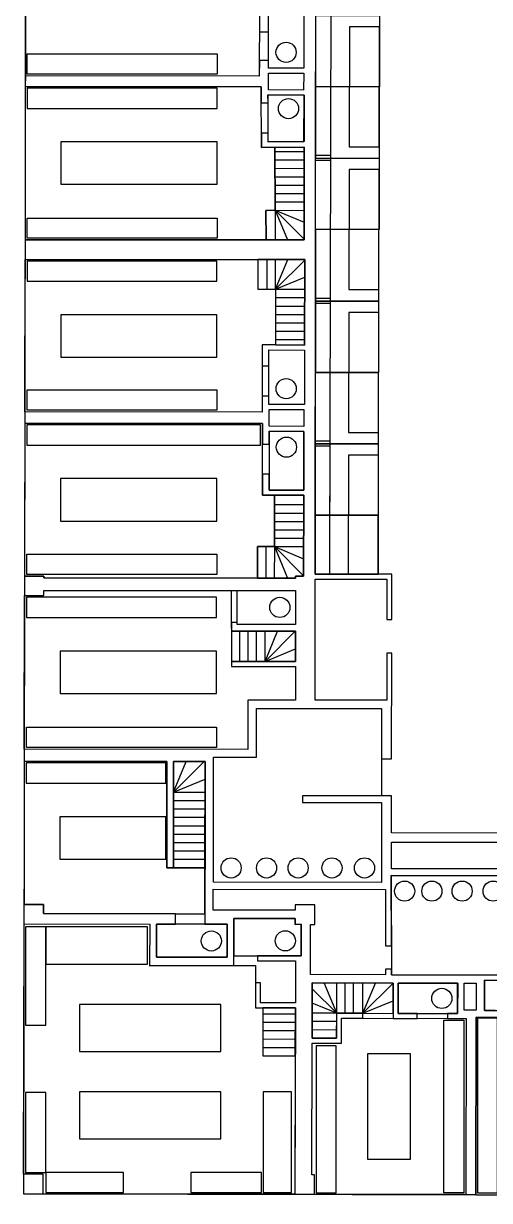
# Model space of a CAD drawing. Header units: millimetres. Extents: x 4722 to 16657, y -6012 to 3767.
# Drawn here: x 5793 to 7179, y -6012 to -2509 of the extents above; entities that cross this region are included whole.
import ezdxf

# ---------------------------------------------------------------- set-up
doc = ezdxf.new("R2010")
doc.units = ezdxf.units.MM
for name, color, linetype in [('Chair', 4, 'Continuous'), ('Floor', 3, 'Continuous'), ('Furniture', 2, 'Continuous'), ('Meeting rooms', 6, 'Continuous'), ('Offices', 1, 'Continuous'), ('Stairs', 2, 'Continuous'), ('Toilets', 40, 'Continuous'), ('Walls', 6, 'Continuous')]:
    doc.layers.add(name, color=color, linetype=linetype)

msp = doc.modelspace()

# ---------------------------------------------------------------- linework, layer by layer
at = {"layer": 'Chair'}
for p, q in [((6703.5, -4147.8), (6708.6, -2093.8)), ((6706.6, -2902.3), (6660.6, -2902.2)), ((6706.6, -2917.3), (6660.6, -2917.2)), ((6705.5, -3327.3), (6659.5, -3327.2)), ((6705.5, -3342.3), (6659.5, -3342.2)), ((6704.4, -3767.3), (6660.5, -3767.2)), ((6704.5, -3752.3), (6660.6, -3752.2)), ((6704, -3964.8), (6704.1, -3914.8)), ((6703.8, -4029.8), (6703.9, -3979.8)), ((6703.9, -3979.8), (6704, -3964.8)), ((6703.9, -3979.8), (6704, -3964.8))]:
    msp.add_line(p, q, dxfattribs=at)
at = {"layer": 'Chair', "flags": 128}
for points in [[(6762.2, -2519), (6761.3, -2876), (6850.8, -2876.2), (6851.7, -2519.2)], [(6761.2, -2944), (6760.3, -3301), (6849.8, -3301.2), (6850.7, -2944.2)], [(6760.1, -3369), (6759.2, -3726), (6848.7, -3726.2), (6849.6, -3369.2)], [(6759.1, -3794), (6758.2, -4148), (6847.7, -4148.2), (6848.6, -3794.2)]]:
    msp.add_lwpolyline(points, close=True, dxfattribs=at)
at = {"layer": 'Floor'}
msp.add_lwpolyline([(15569.3, -1098.1), (14705.2, -1097.9), (14704.3, -1468.8), (14095.6, -1468.8), (14095.6, -1149.4), (11652.5, -1149.7), (11651.1, -2091.4), (9709.1, -2088.4), (9710.3, -1149.9), (5800.3, -1151.4), (5792.9, -5991.8), (9704.4, -5999.8), (15560.5, -6011.8)], close=True, dxfattribs=at)
at = {"layer": 'Furniture', "elevation": 0}
for points in [[(5803.8, -2599.8), (6368.8, -2599.8), (6368.8, -2659.8), (5803.8, -2659.8)], [(5803.8, -2761.8), (6368.8, -2761.8), (6368.8, -2701.8), (5803.8, -2701.8)], [(5903.8, -2987.9), (6368.8, -2987.9), (6368.8, -2861.8), (5903.8, -2861.8)], [(5803.8, -3088.4), (6368.8, -3088.4), (6368.8, -3148.4), (5803.8, -3148.4)], [(5803.1, -3276.4), (6368.1, -3276.4), (6368.1, -3216.4), (5803.1, -3216.4)], [(5903.1, -3502.5), (6368.1, -3502.5), (6368.1, -3376.4), (5903.1, -3376.4)], [(5803.1, -3599.8), (6368.1, -3599.8), (6368.1, -3659.8), (5803.1, -3659.8)], [(5802.3, -3763.8), (6497.3, -3763.8), (6497.3, -3703.8), (5802.3, -3703.8)], [(5902.3, -3989.9), (6367.3, -3989.9), (6367.3, -3863.8), (5902.3, -3863.8)], [(5802.3, -4088.8), (6367.3, -4088.8), (6367.3, -4148.8), (5802.3, -4148.8)], [(5801.3, -4276.7), (6366.3, -4276.7), (6366.3, -4216.7), (5801.3, -4216.7)], [(5901.3, -4502.8), (6366.3, -4502.8), (6366.3, -4376.7), (5901.3, -4376.7)], [(5801.3, -4603.8), (6366.3, -4603.8), (6366.3, -4663.8), (5801.3, -4663.8)], [(5800.7, -4769.8), (6215.7, -4769.8), (6215.7, -4709.8), (5800.7, -4709.8)], [(5900.7, -4995.9), (6215.7, -4995.9), (6215.7, -4869.8), (5900.7, -4869.8)], [(7042.8, -5989.5), (7042.8, -5475.6), (7102.8, -5475.6), (7102.8, -5989.5)], [(7202.9, -5989.5), (7202.9, -5469.5), (7142.9, -5469.5), (7142.9, -5989.5)], [(6722.9, -5989.5), (6722.9, -5551.2), (6662.9, -5551.2), (6662.9, -5989.5)], [(6816.7, -5889.5), (6816.7, -5574.5), (6942.8, -5574.5), (6942.8, -5889.5)]]:
    msp.add_lwpolyline(points, close=True, dxfattribs=at)
at = {"layer": 'Furniture'}
for points in [[(5798.8, -5490.3), (5858.8, -5490.3), (5858.8, -5198), (5798.8, -5198)], [(6161, -5308.5), (6161, -5198), (5858.8, -5198), (5858.8, -5308.5)], [(6379.4, -5568.4), (6379.4, -5428.4), (5958.8, -5428.4), (5958.8, -5568.4)], [(5798.8, -5928.4), (5858.8, -5928.4), (5858.8, -5690.3), (5798.8, -5690.3)], [(6379.4, -5828.4), (6379.4, -5688.4), (5958.8, -5688.4), (5958.8, -5828.4)], [(6505.1, -5988.4), (6590.1, -5988.4), (6590.1, -5688.4), (6505.1, -5688.4)], [(6090.1, -5988.4), (6090.1, -5928.4), (5858.8, -5928.4), (5858.8, -5988.4)], [(6500.1, -5988.4), (6500.1, -5928.4), (6290.1, -5928.4), (6290.1, -5988.4)]]:
    msp.add_lwpolyline(points, close=True, dxfattribs=at)
at = {"layer": 'Meeting rooms', "elevation": 0}
msp.add_lwpolyline([(5794.2, -5188.6), (6167.9, -5189.4), (6167.7, -5312.7), (6482.7, -5312.6), (6482.7, -5439), (6504.8, -5439), (6504.8, -5581.3), (6600.9, -5581.5), (6600.1, -5993.4), (5851, -5992), (5850.7, -5933.6), (5792.6, -5933.4)], close=True, dxfattribs=at)
at = {"layer": 'Offices', "elevation": 0}
for points in [[(6459.7, -2208.7), (6459.6, -2301.6), (6509.6, -2301.6), (6509.3, -2465), (6494.3, -2465), (6494, -2665.9), (5798, -2664.8), (5798.8, -2208.7)], [(6662.4, -2485.1), (6851.3, -2485.1), (6851.3, -2697.7), (6662.4, -2697.7)], [(5797.8, -2696.8), (5797.3, -3153.4), (6514, -3153.4), (6513.3, -3065.4), (6541.3, -3065.2), (6539.9, -2878.2), (6500.9, -2878.5), (6499.6, -2697.9)], [(6661.5, -2910.1), (6851.3, -2910.1), (6851.3, -2697.7), (6661.5, -2697.7)], [(6661.5, -2910.1), (6850.2, -2910.1), (6850.2, -3122.7), (6661.5, -3122.7)], [(6850, -3122.7), (6661, -3122.7), (6661, -3335.1), (6850, -3335.1)], [(5797.2, -3211.4), (6489.1, -3211.4), (6489.1, -3299.9), (6542, -3300), (6541.7, -3466), (6502.7, -3465.9), (6502.4, -3665.9), (5796.5, -3664.8)], [(6849.4, -3335.1), (6660.9, -3335), (6660.9, -3547.4), (6849.4, -3547.5)], [(6660.6, -3760.1), (6848.9, -3760.1), (6848.9, -3547.5), (6660.6, -3547.5)], [(6503.4, -3699.9), (5796.4, -3698.8), (5795.6, -4153.8), (5853.4, -4153.8), (5853.4, -4158.9), (6488.6, -4159.9), (6488.8, -4065.9), (6538.8, -4066), (6539, -3913), (6503.2, -3912.9)], [(6848.4, -3760.1), (6660.3, -3760.1), (6660.3, -3972.7), (6848.4, -3972.7)], [(6848.1, -3972.7), (6660.1, -3972.7), (6660.1, -4147.8), (6848.1, -4147.8)], [(5795.3, -4211.7), (5853.4, -4211.8), (5853.4, -4196.8), (6410.5, -4196.8), (6410.9, -4422.8), (6601.9, -4423.1), (6601.7, -4522.8), (6460.1, -4523), (6459.8, -4669.9), (5794.8, -4668.8)], [(5794.8, -4704.8), (5794.3, -5130.9), (5851.8, -5131), (5852.1, -5157.9), (6245, -5158.5), (6332, -5158.7), (6332.2, -5021.7), (6218.5, -5021.5), (6218.5, -4705.5)], [(7107.9, -5994.5), (6657.9, -5993.5), (6658, -5935.4), (6650.6, -5935.2), (6651.4, -5543.6), (6738.7, -5543.7), (6738.9, -5469.7), (7108.9, -5470.5)], [(7137.9, -5994.6), (7581.9, -5995.4), (7582.3, -5937.1), (7591, -5937.1), (7591.8, -5525.5), (7471, -5525.2), (7471.1, -5467.2), (7138.9, -5466.5)]]:
    msp.add_lwpolyline(points, close=True, dxfattribs=at)
at = {"layer": 'Stairs'}
for points in [[(6539.9, -2878.2), (6541.3, -3065.2), (6513.3, -3065.4), (6514, -3153.4), (6627.1, -3153.4), (6627.6, -2877.5)], [(6489.1, -3211.4), (6489.1, -3299.9), (6539, -3300), (6542, -3300), (6541.7, -3466), (6628.7, -3466.1), (6629.1, -3211.4)], [(6539, -3913), (6538.8, -4066), (6488.8, -4065.9), (6488.6, -4159.9), (6602, -4160), (6602, -4153.8), (6625.6, -4153.8), (6626, -3913.1)], [(6411, -4317.8), (6410.9, -4407.8), (6601.9, -4408.1), (6602, -4318.1)], [(6238.2, -5021.5), (6332.2, -5021.6), (6332.8, -4705.6), (6238.5, -4705.5)], [(6651.4, -5528.5), (6723.8, -5528.7), (6724.1, -5454.7), (6891.9, -5455.1), (6892.1, -5365), (6651.7, -5364.5)], [(6504.8, -5439), (6504.8, -5581.2), (6600.9, -5581.4), (6601.2, -5439)]]:
    msp.add_lwpolyline(points, close=True, dxfattribs=at)
for points in [[(6541.7, -2890.2), (6627.6, -2890.3)], [(6541.6, -2915.2), (6627.6, -2915.3)], [(6541.6, -2940.2), (6627.5, -2940.3)], [(6541.5, -2965.2), (6627.5, -2965.3)], [(6541.5, -2990.2), (6627.4, -2990.3)], [(6541.4, -3015.2), (6627.4, -3015.3)], [(6541.4, -3040.2), (6627.3, -3040.3)], [(6541.3, -3065.2), (6541.3, -3153.4)], [(6541.3, -3065.2), (6627.3, -3065.3)], [(6541.3, -3065.2), (6627.2, -3100.9)], [(6541.3, -3065.2), (6627.1, -3151.3)], [(6541.3, -3065.2), (6577.6, -3153.4)], [(6517, -3300), (6517, -3211.4)], [(6542, -3300), (6542, -3211.4)], [(6542, -3300), (6578.8, -3211.4)], [(6542, -3300), (6629.1, -3213.1)], [(6542, -3300), (6629.1, -3264.1)], [(6542, -3300), (6629, -3300.1)], [(6542, -3325), (6629, -3325.1)], [(6541.9, -3350), (6628.9, -3350.1)], [(6541.9, -3375), (6628.9, -3375.1)], [(6541.8, -3400), (6628.8, -3400.1)], [(6541.8, -3425), (6628.8, -3425.1)], [(6541.8, -3450), (6628.8, -3450.1)], [(6539, -3941), (6626, -3941.1)], [(6538.9, -3966), (6625.9, -3966.1)], [(6538.9, -3991), (6625.9, -3991.1)], [(6538.9, -4016), (6625.9, -4016.1)], [(6538.8, -4041), (6625.8, -4041.1)], [(6513.8, -4065.9), (6513.6, -4159.9)], [(6538.8, -4066), (6538.6, -4160)], [(6538.8, -4066), (6625.8, -4066.1)], [(6538.8, -4066), (6577.6, -4160)], [(6538.8, -4066), (6625.6, -4153.1)], [(6538.8, -4066), (6625.7, -4102.1)], [(6435.9, -4407.8), (6436, -4317.8)], [(6460.9, -4407.8), (6461, -4317.8)], [(6485.9, -4407.9), (6486, -4317.9)], [(6510.9, -4407.9), (6511, -4317.9)], [(6510.9, -4407.9), (6548.3, -4318)], [(6510.9, -4407.9), (6601, -4318.1)], [(6510.9, -4407.9), (6601.9, -4370.4)], [(6238.8, -4796.5), (6330, -4705.6)], [(6238.8, -4796.5), (6276.7, -4705.6)], [(6238.8, -4796.5), (6332.7, -4757.8)], [(6238.8, -4796.5), (6332.6, -4796.6)], [(6238.8, -4821.5), (6332.5, -4821.6)], [(6238.8, -4846.5), (6332.5, -4846.6)], [(6238.7, -4871.5), (6332.4, -4871.6)], [(6238.7, -4896.5), (6332.4, -4896.6)], [(6238.6, -4921.5), (6332.4, -4921.6)], [(6238.6, -4946.5), (6332.3, -4946.6)], [(6238.6, -4971.5), (6332.3, -4971.6)], [(6238.5, -4996.5), (6332.2, -4996.6)], [(6724.1, -5454.7), (6651.7, -5381.9)], [(6724.1, -5454.7), (6687, -5364.6)], [(6724.1, -5454.7), (6724.3, -5364.7)], [(6749.1, -5454.7), (6749.3, -5364.7)], [(6774.1, -5454.8), (6774.3, -5364.8)], [(6801.9, -5454.8), (6802.1, -5364.8)], [(6801.9, -5454.8), (6839.4, -5364.9)], [(6801.9, -5454.8), (6892.1, -5365)], [(6724.1, -5454.7), (6651.6, -5424.5)], [(6801.9, -5454.8), (6892, -5417.7)], [(6505, -5456.3), (6601.2, -5456.4)], [(6724.1, -5454.7), (6651.5, -5454.5)], [(6505, -5481.3), (6601.1, -5481.4)], [(6724.1, -5479.7), (6651.5, -5479.5)], [(6504.9, -5506.2), (6601.1, -5506.4)], [(6504.9, -5531.2), (6601, -5531.4)], [(6724, -5504.7), (6651.4, -5504.5)], [(6504.8, -5556.2), (6601, -5556.4)]]:
    msp.add_lwpolyline(points, dxfattribs=at)
at = {"layer": 'Toilets'}
for points in [[(6521, -2642), (6521.3, -2480), (6626.3, -2480.2), (6626, -2642.2)], [(6519.8, -2722.9), (6519.5, -2861.3), (6626.8, -2860.5), (6627.9, -2722.2)], [(6522.7, -3480.9), (6628.7, -3481.1), (6628.5, -3643.1), (6522.5, -3642.9)], [(6523.3, -3722.9), (6523.2, -3897.9), (6626.1, -3898.1), (6626.3, -3723.1)], [(6602.1, -4196.8), (6602, -4298.1), (6428.1, -4297.8), (6428.2, -4196.8)], [(6857.5, -4827.7), (6857.2, -5065.2), (6357.2, -5064.5), (6357.8, -4692.5), (6485.8, -4692.7), (6486, -4547.7), (6857.9, -4548.2), (6857.9, -4807.7), (6622.6, -4807.4), (6622.6, -4827.7)], [(6886.7, -5044.9), (6886.8, -5340), (7583.6, -5341.6), (7584.5, -4947.6), (7365.4, -4947.6), (7365.4, -4945.2), (7254, -4945.2), (7254.2, -5152.5), (7379.2, -5152.4), (7379.2, -5182.7), (7229.2, -5182.4), (7229.4, -5045.4)], [(6418.5, -5173), (6418.2, -5283.9), (6618.2, -5283.9), (6618.7, -5190), (6600.8, -5190.1), (6600.9, -5173)], [(6187.9, -5189.4), (6188, -5288.1), (6398.3, -5288), (6398.4, -5189.7)], [(7164.1, -5356.6), (7164, -5446.5), (7316.9, -5446.8), (7317.1, -5356.9)], [(6907.1, -5365.1), (6907.1, -5455.1), (7083.9, -5455.5), (7083.9, -5365.4)]]:
    msp.add_lwpolyline(points, close=True, dxfattribs=at)
for centre in [(6573.6, -2595.1), (6580.9, -2762.6), (6573.8, -3596), (6574.6, -3770), (6555, -4246.9), (6410.1, -5022.3), (6515.6, -5022.3), (6609.4, -5022.3), (6710.1, -5022.3), (6806.9, -5022.3), (6926.3, -5091.2), (7007.4, -5091.2), (7097.3, -5091.2), (7189.5, -5091.2), (6351.3, -5239.6), (6571.3, -5239.2), (7037, -5410.5)]:
    msp.add_circle(centre, 30, dxfattribs=at)
at = {"layer": 'Walls'}
for points in [[(7254, -4918.5), (6887.4, -4918), (6887.6, -4807.7), (6622.6, -4807.7), (6622.5, -4827.7), (6857.5, -4827.7), (6857.2, -5065.3), (6357.2, -5064.5), (6357.8, -4692.5), (6485.8, -4692.7), (6486, -4547.7), (6857.9, -4548.3), (6857.7, -4697.7), (6887.7, -4697.7), (6888.2, -4383.3), (6873.2, -4383.2), (6873, -4523.3), (6659.7, -4523), (6660.1, -4162.7), (6873.5, -4163.2), (6873.3, -4283.2), (6888.3, -4283.3), (6888.5, -4148.3), (6660.1, -4147.7), (6662.3, -2150.7)], [(6626.3, -2480.2), (6626, -2642.2), (6521, -2642), (6521.1, -2618.9), (6494.1, -2618.9), (6494, -2665.9), (5798, -2664.8), (5797.8, -2696.8), (6499.6, -2697.9), (6499.9, -2745.5), (6519.9, -2745.3), (6519.8, -2722), (6627.9, -2722.2), (6627.7, -2860.5), (6520.8, -2861.3), (6520.6, -2835.3), (6500.6, -2835.5), (6500.9, -2878.5), (6627.6, -2877.5), (6627.1, -3153.4), (5797.1, -3153.4), (5797.2, -3211.4), (6629.1, -3211.4), (6628.7, -3466.1), (6502.7, -3465.9), (6502.6, -3527.9), (6522.6, -3527.9), (6522.7, -3480.9), (6628.7, -3481.1), (6628.5, -3643.1), (6522.5, -3642.9), (6522.5, -3617.9), (6502.5, -3617.9), (6502.4, -3665.9), (5796.4, -3664.8), (5796.4, -3698.8), (6503.4, -3699.9), (6503.3, -3760.9), (6523.3, -3760.9), (6523.3, -3722.9), (6626.3, -3723.1), (6626.1, -3898.1), (6523.2, -3897.9), (6523.3, -3850.9), (6503.3, -3850.9), (6503.2, -3912.9), (6626, -3913.1), (6625.6, -4153.8), (6602, -4153.8), (6602, -4160.1), (5853.4, -4158.9), (5853.4, -4153.8), (5795.4, -4153.8), (5795.3, -4211.8), (5853.4, -4211.8), (5853.4, -4196.8), (6602.1, -4196.8), (6602, -4298.1), (6428.1, -4297.8), (6428.1, -4291.8), (6411.1, -4291.8), (6411, -4317.8), (6602, -4318.1)], [(6494.3, -2464.9), (6494.2, -2533.9), (6521.2, -2533.9), (6521.3, -2480)], [(6602, -4318.1), (6601.9, -4408.1), (6410.9, -4407.8), (6410.9, -4422.8), (6601.9, -4423.1), (6601.7, -4522.8), (6460.1, -4523), (6459.8, -4669.8), (5794.8, -4668.8), (5794.8, -4704.8), (6218.5, -4705.5), (6218.5, -5021.5), (6238.5, -5021.5), (6238.5, -4705.5), (6332.8, -4705.6), (6332.5, -4863), (6331.9, -5189.7), (6398.4, -5189.6), (6398.3, -5288), (6187.8, -5288.1), (6187.9, -5189.4), (6244.9, -5189.5), (6245, -5158.5), (5852.1, -5157.9), (5851.8, -5131), (5793.8, -5130.9), (5793.7, -5188.9), (6167.9, -5189.4), (6167.7, -5313.1), (6418.2, -5313), (6418.5, -5173), (6600.8, -5173), (6600.8, -5190.1), (6618.2, -5190), (6618.3, -5284), (6488.3, -5284), (6488.3, -5299), (6601.5, -5299), (6601.2, -5424), (6497.7, -5424), (6497.7, -5364), (6482.7, -5364), (6482.7, -5439), (6601.2, -5439), (6600.1, -5993.4), (6657.9, -5993.5), (6658, -5935.3), (6650.6, -5935.3), (6651.4, -5543.5), (6738.7, -5543.7), (6738.9, -5469.7), (6801.9, -5469.8), (6801.9, -5454.8), (6723.9, -5454.7), (6723.8, -5528.7), (6651.4, -5528.5), (6651.7, -5364.5), (6892.1, -5365), (6891.9, -5470.1), (6963.9, -5470.2), (6963.9, -5455.2), (6906.9, -5455.1), (6907.1, -5365.1), (7084.1, -5365.4), (7083.9, -5455.5), (7053.9, -5455.4), (7053.9, -5470.4), (7083.9, -5470.5), (7108.9, -5470.5), (7107.9, -5994.5), (7137.9, -5994.5), (7138.9, -5466.5), (7195.3, -5466.6)], [(7254.2, -5025.4), (6886.8, -5024.9), (6887.4, -4945.4), (7254, -4945.4)], [(7583.6, -5341.4), (6886.8, -5340), (6886.8, -5324), (6869.2, -5324), (6869.1, -5340), (6646.1, -5339.5), (6646.4, -5190.1), (6659, -5190.1), (6658.9, -5132.1), (6600.9, -5132.1), (6600.9, -5148), (6357, -5148), (6357.1, -5085.1), (6869.7, -5086), (6869.3, -5254), (6886.9, -5254), (6886.7, -5044.9), (7229.2, -5045.4)], [(7195.4, -5446.6), (7164, -5446.5), (7164.1, -5356.6), (7317.1, -5356.9)]]:
    msp.add_lwpolyline(points, dxfattribs=at)
for points in [[(6625.9, -2707.2), (6520.9, -2707), (6521, -2657), (6626, -2657.2)], [(6626.4, -3658.1), (6626.4, -3708.1), (6523.4, -3707.9), (6523.4, -3657.9)], [(7103.4, -5365.4), (7138.6, -5365.4), (7138.6, -5445.5), (7103.4, -5445.5)], [(5850.7, -5933.6), (5792.6, -5933.4), (5792.9, -5991.8), (5851, -5992)]]:
    msp.add_lwpolyline(points, close=True, dxfattribs=at)

doc.saveas('drawing.dxf')
